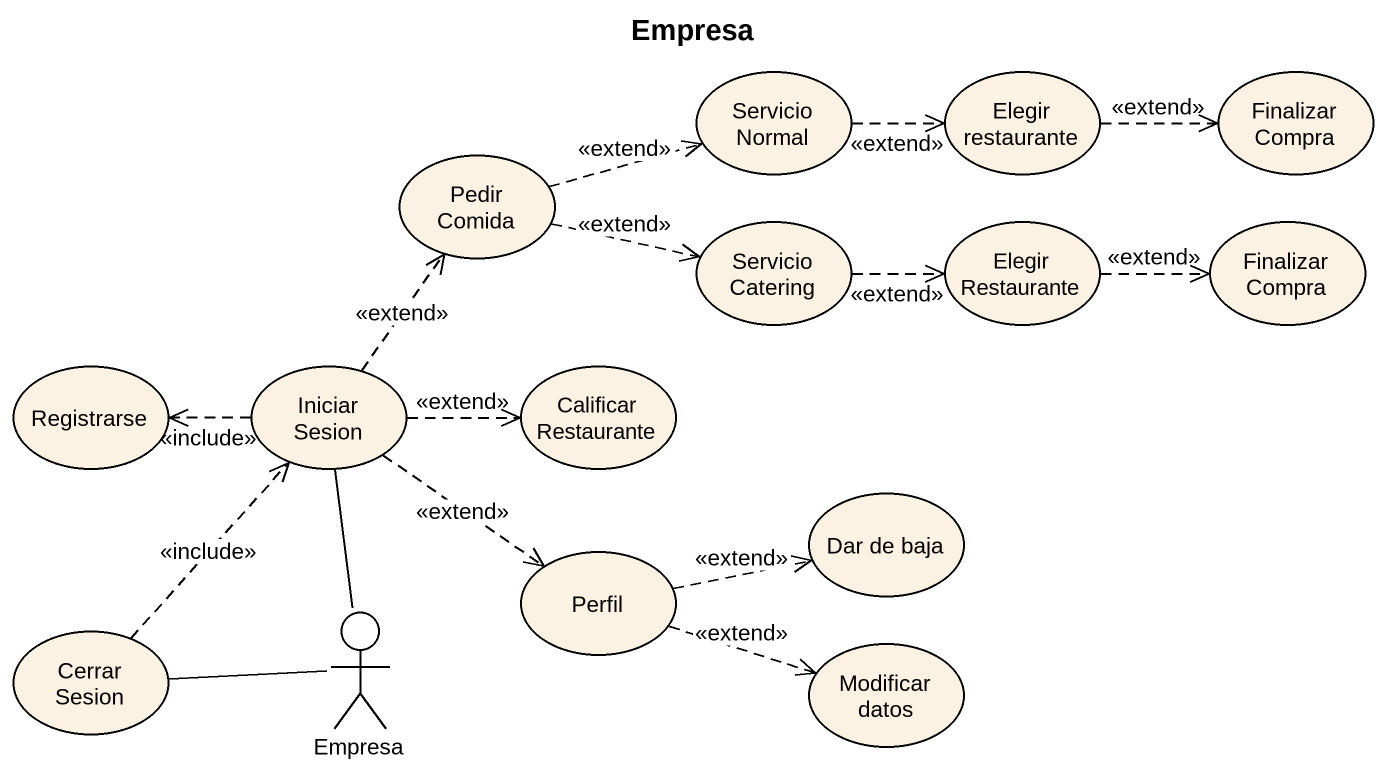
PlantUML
@startuml
title Empresa
usecase "Servicio Normal" as Servicio_Normal
usecase "Elegir restaurante" as Elegir_restaurante
usecase "Finalizar Compra" as Finalizar_Compra
usecase "Pedir Comida" as Pedir_Comida
usecase "Servicio Catering" as Servicio_Catering
usecase "Elegir Restaurante" as Elegir_Restaurante
usecase "Finalizar Compra" as Finalizar_Compra_2
usecase Registrarse
usecase "Iniciar Sesion" as Iniciar_Sesion
usecase "Calificar Restaurante" as Calificar_Restaurante
usecase Perfil
usecase "Dar de baja" as Dar_de_baja
usecase "Cerrar Sesion" as Cerrar_Sesion
actor Empresa
usecase "Modificar datos" as Modificar_datos
Servicio_Normal .right.> Elegir_restaurante : <<extend>>
Elegir_restaurante .right.> Finalizar_Compra : <<extend>>
Pedir_Comida .right.> Servicio_Normal : <<extend>>
Pedir_Comida .right.> Servicio_Catering : <<extend>>
Servicio_Catering .right.> Elegir_Restaurante : <<extend>>
Elegir_Restaurante .right.> Finalizar_Compra_2 : <<extend>>
Iniciar_Sesion .up.> Pedir_Comida : <<extend>>
Iniciar_Sesion .left.> Registrarse : <<include>>
Iniciar_Sesion .right.> Calificar_Restaurante : <<extend>>
Iniciar_Sesion ..> Perfil : <<extend>>
Perfil .right.> Dar_de_baja : <<extend>>
Perfil .right.> Modificar_datos : <<extend>>
Cerrar_Sesion .up.> Iniciar_Sesion : <<include>>
Empresa -up- Iniciar_Sesion
Empresa -left- Cerrar_Sesion
@enduml
